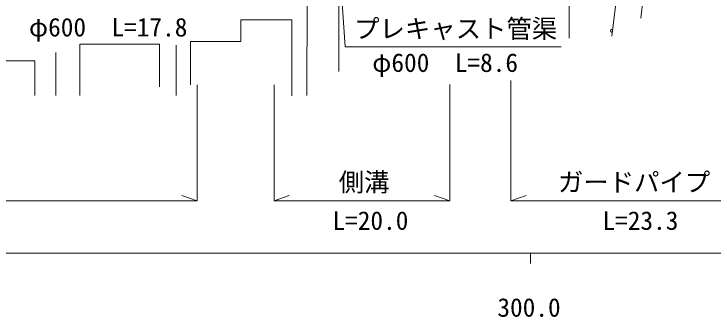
# Model space of a CAD drawing. Units: millimetres, scale not verified. Extents: x 40000 to 680000, y 20000 to 380000.
# Drawn here: x 317107 to 385971, y 198715 to 228600 of the extents above; entities that cross this region are included whole.
import ezdxf
from ezdxf.enums import TextEntityAlignment as Align

# ---------------------------------------------------------------- set-up
doc = ezdxf.new("R2010")
doc.units = ezdxf.units.MM
doc.header["$LTSCALE"] = 1000
for name, color, linetype, lineweight in [('M-BGD', 7, 'Continuous', 13), ('M-STR-HTXT', 7, 'Continuous', 13), ('M-TTL-BAND', 7, 'Continuous', 13)]:
    doc.layers.add(name, color=color, linetype=linetype, lineweight=lineweight)
doc.styles.add('ＭＳ ゴシック', font='')
doc.styles.get('ＭＳ ゴシック').set_extended_font_data('MS Gothic')

msp = doc.modelspace()

# ---------------------------------------------------------------- linework, layer by layer
at = {"layer": 'M-BGD'}
for p, q in [((380284, 240199), (378850, 228185)), ((377451, 238511), (376007, 226415)), ((345987, 234793), (345963, 220554)), ((349104, 222939), (349104, 232299)), ((371803, 232533), (371803, 226215)), ((339462, 225871), (339462, 228020)), ((339462, 228020), (344488, 228020)), ((344488, 228020), (344488, 220532)), ((323596, 220554), (323596, 225630)), ((323596, 225630), (331436, 225630)), ((331436, 225630), (331436, 221418)), ((333070, 225521), (333070, 220554)), ((334504, 221606), (334504, 225871)), ((334504, 225871), (339462, 225871)), ((321233, 224793), (321233, 220554)), ((308736, 223992), (319150, 223992)), ((319150, 223992), (319150, 220554))]:
    msp.add_line(p, q, dxfattribs=at)
msp.add_arc((376025, 226934), 156, 66.936, 279.45641, dxfattribs=at)
at = {"layer": 'M-STR-HTXT'}
for p, q in [((347234, 262035), (349718, 225362)), ((371025, 225362), (349718, 225362)), ((366062, 210183), (366062, 222023)), ((335140, 221620), (335140, 210183)), ((342732, 210183), (342732, 221620)), ((360035, 210183), (360035, 221659)), ((335140, 210183), (166362, 210183)), ((335140, 210183), (333640, 210683)), ((342732, 210183), (344232, 210683)), ((360035, 210183), (342732, 210183)), ((360035, 210183), (358535, 210683)), ((366062, 210183), (367562, 210683)), ((389098, 210183), (366062, 210183))]:
    msp.add_line(p, q, dxfattribs=at)
at = {"layer": 'M-TTL-BAND'}
for p, q in [((40000, 205000), (579000, 205000)), ((368000, 205000), (368000, 204000))]:
    msp.add_line(p, q, dxfattribs=at)

# ---------------------------------------------------------------- texts
at = {"layer": 'M-STR-HTXT', "style": 'ＭＳ ゴシック'}
for s, p in [('φ600\u3000L=17.8', (326383, 227295)), ('プレキャスト管渠', (360620, 227147)), ('φ600\u3000L=8.6', (359578, 223800)), ('側溝', (351596, 212015)), ('ガードパイプ', (378195, 212015)), ('L=20.0', (352221, 208227)), ('L=23.3', (378820, 208227))]:
    msp.add_text(s, height=1833, dxfattribs=at).set_placement(p, align=Align.MIDDLE_CENTER)
at = {"layer": 'M-TTL-BAND', "style": 'ＭＳ ゴシック'}
msp.add_text('300.0', height=1833, dxfattribs=at).set_placement((367844, 198195), align=Align.BOTTOM_CENTER)

doc.saveas('drawing.dxf')
